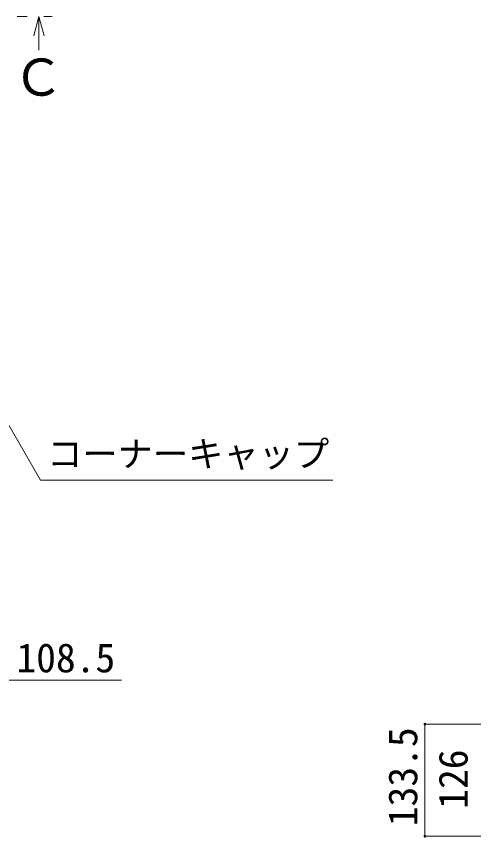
# Model space of a CAD drawing. Units: millimetres, scale not verified. Extents: x -10000 to 10000, y -6924 to 6926.
# Drawn here: x -5994 to -4632, y -361 to 2083 of the extents above; entities that cross this region are included whole.
import ezdxf
from ezdxf.enums import TextEntityAlignment as Align

# ---------------------------------------------------------------- set-up
doc = ezdxf.new("R2010")
doc.units = ezdxf.units.MM
doc.header["$LTSCALE"] = 50
doc.linetypes.add('DOUBLE_CHAIN1', pattern=[8.8, 5, -1, 0.6, -0.6, 0.6, -1])
for name, color, linetype, lineweight in [('0-A_1-8', 7, 'Continuous', 9), ('0-C_1-7', 7, 'Continuous', 9), ('1-C_2-7', 7, 'Continuous', 9)]:
    doc.layers.add(name, color=color, linetype=linetype, lineweight=lineweight)
doc.styles.add('ＭＳ ゴシック', font='')
doc.styles.get('ＭＳ ゴシック').set_extended_font_data('MS Gothic')

msp = doc.modelspace()

# ---------------------------------------------------------------- linework, layer by layer
at = {"layer": '0-A_1-8', "color": 3, "linetype": 'DOUBLE_CHAIN1'}
msp.add_line((-8551.95, 2083.03), (-5887.42, 2083.03), dxfattribs=at)
at = {"layer": '0-A_1-8'}
for q in [(-5942.29, 2025.08), (-5926.76, 1983.03), (-5911.23, 2025.08)]:
    msp.add_line((-5926.76, 2083.03), q, dxfattribs=at)
at = {"layer": '0-A_1-8', "color": 3}
for p, q in [((-6043.97, 913.33), (-5922.39, 702.74)), ((-5922.39, 702.74), (-5051.62, 702.74))]:
    msp.add_line(p, q, dxfattribs=at)
at = {"layer": '0-C_1-7', "color": 3}
msp.add_line((-6042.31, 107.45), (-5680.8, 107.45), dxfattribs=at)
at = {"layer": '1-C_2-7', "color": 3}
for p, q in [((-4777.3, -23.64), (-4777.3, -357.39)), ((-4777.3, -23.64), (-4485.5, -23.64)), ((-4777.3, -357.39), (-4485.5, -357.39))]:
    msp.add_line(p, q, dxfattribs=at)
at = {"layer": '1-C_2-7'}
for points in [[(-4781.29, -23.39), (-4777.3, -23.64), (-4781.3, -23.64)], [(-4777.3, -23.64), (-4781.27, -24.15), (-4781.3, -23.64)], [(-4781.23, -22.9), (-4777.3, -23.64), (-4781.29, -23.39)], [(-4777.3, -23.64), (-4781.17, -24.64), (-4781.27, -24.15)], [(-4781.1, -22.41), (-4777.3, -23.64), (-4781.23, -22.9)], [(-4777.3, -23.64), (-4781.02, -25.12), (-4781.17, -24.64)], [(-4780.92, -21.94), (-4777.3, -23.64), (-4781.1, -22.41)], [(-4777.3, -23.64), (-4780.8, -25.57), (-4781.02, -25.12)], [(-4780.68, -21.5), (-4777.3, -23.64), (-4780.92, -21.94)], [(-4777.3, -23.64), (-4780.53, -26), (-4780.8, -25.57)], [(-4780.38, -21.09), (-4777.3, -23.64), (-4780.68, -21.5)], [(-4777.3, -23.64), (-4780.21, -26.38), (-4780.53, -26)], [(-4780.04, -20.73), (-4777.3, -23.64), (-4780.38, -21.09)], [(-4777.3, -23.64), (-4779.85, -26.73), (-4780.21, -26.38)], [(-4779.65, -20.41), (-4777.3, -23.64), (-4780.04, -20.73)], [(-4777.3, -23.64), (-4779.44, -27.02), (-4779.85, -26.73)], [(-4779.23, -20.14), (-4777.3, -23.64), (-4779.65, -20.41)], [(-4777.3, -23.64), (-4779, -27.26), (-4779.44, -27.02)], [(-4778.77, -19.93), (-4777.3, -23.64), (-4779.23, -20.14)], [(-4777.3, -23.64), (-4778.53, -27.45), (-4779, -27.26)], [(-4778.29, -19.77), (-4777.3, -23.64), (-4778.77, -19.93)], [(-4777.3, -23.64), (-4778.05, -27.57), (-4778.53, -27.45)], [(-4777.8, -19.68), (-4777.3, -23.64), (-4778.29, -19.77)], [(-4777.3, -23.64), (-4777.55, -27.64), (-4778.05, -27.57)], [(-4777.3, -19.64), (-4777.3, -23.64), (-4777.8, -19.68)], [(-4777.3, -23.64), (-4777.3, -27.64), (-4777.55, -27.64)], [(-4777.3, -19.64), (-4773.3, -23.64), (-4777.3, -23.64)], [(-4777.05, -19.65), (-4773.3, -23.64), (-4777.3, -19.64)], [(-4777.3, -23.64), (-4776.8, -27.61), (-4777.3, -27.64)], [(-4773.3, -23.64), (-4776.8, -27.61), (-4777.3, -23.64)], [(-4776.55, -19.72), (-4773.3, -23.64), (-4777.05, -19.65)], [(-4773.3, -23.64), (-4776.3, -27.52), (-4776.8, -27.61)], [(-4776.06, -19.84), (-4773.3, -23.64), (-4776.55, -19.72)], [(-4773.3, -23.64), (-4775.83, -27.36), (-4776.3, -27.52)], [(-4775.6, -20.03), (-4773.3, -23.64), (-4776.06, -19.84)], [(-4773.3, -23.64), (-4775.37, -27.15), (-4775.83, -27.36)], [(-4775.16, -20.27), (-4773.3, -23.64), (-4775.6, -20.03)], [(-4773.3, -23.64), (-4774.95, -26.88), (-4775.37, -27.15)], [(-4774.75, -20.56), (-4773.3, -23.64), (-4775.16, -20.27)], [(-4773.3, -23.64), (-4774.56, -26.56), (-4774.95, -26.88)], [(-4774.38, -20.91), (-4773.3, -23.64), (-4774.75, -20.56)], [(-4773.3, -23.64), (-4774.22, -26.19), (-4774.56, -26.56)], [(-4774.06, -21.29), (-4773.3, -23.64), (-4774.38, -20.91)], [(-4773.3, -23.64), (-4773.92, -25.79), (-4774.22, -26.19)], [(-4773.79, -21.72), (-4773.3, -23.64), (-4774.06, -21.29)], [(-4773.3, -23.64), (-4773.68, -25.35), (-4773.92, -25.79)], [(-4773.58, -22.17), (-4773.3, -23.64), (-4773.79, -21.72)], [(-4773.3, -23.64), (-4773.49, -24.88), (-4773.68, -25.35)], [(-4773.42, -22.65), (-4773.3, -23.64), (-4773.58, -22.17)], [(-4773.3, -23.64), (-4773.37, -24.39), (-4773.49, -24.88)], [(-4773.33, -23.14), (-4773.3, -23.64), (-4773.42, -22.65)], [(-4773.3, -23.64), (-4773.31, -23.9), (-4773.37, -24.39)], [(-4781.29, -357.14), (-4777.3, -357.39), (-4781.3, -357.39)], [(-4781.3, -357.39), (-4781.17, -358.39), (-4781.27, -357.9)], [(-4777.3, -357.39), (-4781.17, -358.39), (-4781.3, -357.39)], [(-4781.23, -356.65), (-4777.3, -357.39), (-4781.29, -357.14)], [(-4781.1, -356.16), (-4777.3, -357.39), (-4781.23, -356.65)], [(-4777.3, -357.39), (-4781.02, -358.87), (-4781.17, -358.39)], [(-4780.92, -355.69), (-4777.3, -357.39), (-4781.1, -356.16)], [(-4777.3, -357.39), (-4780.8, -359.32), (-4781.02, -358.87)], [(-4780.68, -355.25), (-4777.3, -357.39), (-4780.92, -355.69)], [(-4777.3, -357.39), (-4780.53, -359.75), (-4780.8, -359.32)], [(-4780.38, -354.84), (-4777.3, -357.39), (-4780.68, -355.25)], [(-4777.3, -357.39), (-4780.21, -360.13), (-4780.53, -359.75)], [(-4780.04, -354.48), (-4777.3, -357.39), (-4780.38, -354.84)], [(-4777.3, -357.39), (-4779.85, -360.48), (-4780.21, -360.13)], [(-4779.65, -354.16), (-4777.3, -357.39), (-4780.04, -354.48)], [(-4777.3, -357.39), (-4779.44, -360.77), (-4779.85, -360.48)], [(-4779.23, -353.89), (-4777.3, -357.39), (-4779.65, -354.16)], [(-4777.3, -357.39), (-4779, -361.01), (-4779.44, -360.77)], [(-4778.77, -353.68), (-4777.3, -357.39), (-4779.23, -353.89)], [(-4777.3, -357.39), (-4778.53, -361.2), (-4779, -361.01)], [(-4778.29, -353.52), (-4777.3, -357.39), (-4778.77, -353.68)], [(-4777.3, -357.39), (-4778.05, -361.32), (-4778.53, -361.2)], [(-4777.8, -353.43), (-4777.3, -357.39), (-4778.29, -353.52)], [(-4777.3, -357.39), (-4777.55, -361.39), (-4778.05, -361.32)], [(-4777.3, -353.39), (-4777.3, -357.39), (-4777.8, -353.43)], [(-4777.3, -357.39), (-4777.3, -361.39), (-4777.55, -361.39)], [(-4777.3, -353.39), (-4773.3, -357.39), (-4777.3, -357.39)], [(-4777.05, -353.4), (-4773.3, -357.39), (-4777.3, -353.39)], [(-4777.3, -357.39), (-4776.8, -361.36), (-4777.3, -361.39)], [(-4773.3, -357.39), (-4776.8, -361.36), (-4777.3, -357.39)], [(-4776.55, -353.47), (-4773.3, -357.39), (-4777.05, -353.4)], [(-4773.3, -357.39), (-4776.3, -361.27), (-4776.8, -361.36)], [(-4776.06, -353.59), (-4773.3, -357.39), (-4776.55, -353.47)], [(-4773.3, -357.39), (-4775.83, -361.11), (-4776.3, -361.27)], [(-4775.6, -353.78), (-4773.3, -357.39), (-4776.06, -353.59)], [(-4773.3, -357.39), (-4775.37, -360.9), (-4775.83, -361.11)], [(-4775.16, -354.02), (-4773.3, -357.39), (-4775.6, -353.78)], [(-4773.3, -357.39), (-4774.95, -360.63), (-4775.37, -360.9)], [(-4774.75, -354.31), (-4773.3, -357.39), (-4775.16, -354.02)], [(-4773.3, -357.39), (-4774.56, -360.31), (-4774.95, -360.63)], [(-4774.38, -354.66), (-4773.3, -357.39), (-4774.75, -354.31)], [(-4773.3, -357.39), (-4774.22, -359.94), (-4774.56, -360.31)], [(-4774.06, -355.04), (-4773.3, -357.39), (-4774.38, -354.66)], [(-4773.3, -357.39), (-4773.92, -359.54), (-4774.22, -359.94)], [(-4773.79, -355.47), (-4773.3, -357.39), (-4774.06, -355.04)], [(-4773.3, -357.39), (-4773.68, -359.1), (-4773.92, -359.54)], [(-4773.58, -355.92), (-4773.3, -357.39), (-4773.79, -355.47)], [(-4773.3, -357.39), (-4773.49, -358.63), (-4773.68, -359.1)], [(-4773.42, -356.4), (-4773.3, -357.39), (-4773.58, -355.92)], [(-4773.3, -357.39), (-4773.37, -358.14), (-4773.49, -358.63)], [(-4773.33, -356.89), (-4773.3, -357.39), (-4773.42, -356.4)], [(-4773.3, -357.39), (-4773.31, -357.65), (-4773.37, -358.14)]]:
    msp.add_solid(points, dxfattribs=at)

# ---------------------------------------------------------------- texts
at = {"layer": '0-A_1-8', "color": 4, "style": 'ＭＳ ゴシック'}
for s, height, p in [('Ｃ', 110.7, (-6004.79, 1813.78)), ('コーナーキャップ', 76.98, (-5902.39, 719.22))]:
    msp.add_text(s, height=height, dxfattribs=at).set_placement(p, align=Align.BOTTOM_LEFT)
at = {"layer": '0-C_1-7', "color": 4, "style": 'ＭＳ ゴシック'}
msp.add_text('108.5', height=86.51, dxfattribs=at).set_placement((-5993.84, 104.57), align=Align.BOTTOM_LEFT)
for s, p in [('133.5', (-4773.92, -327.52)), ('126', (-4623.92, -275.64))]:
    msp.add_text(s, height=86.51, rotation=90, dxfattribs=at).set_placement(p, align=Align.BOTTOM_LEFT)

doc.saveas('drawing.dxf')
